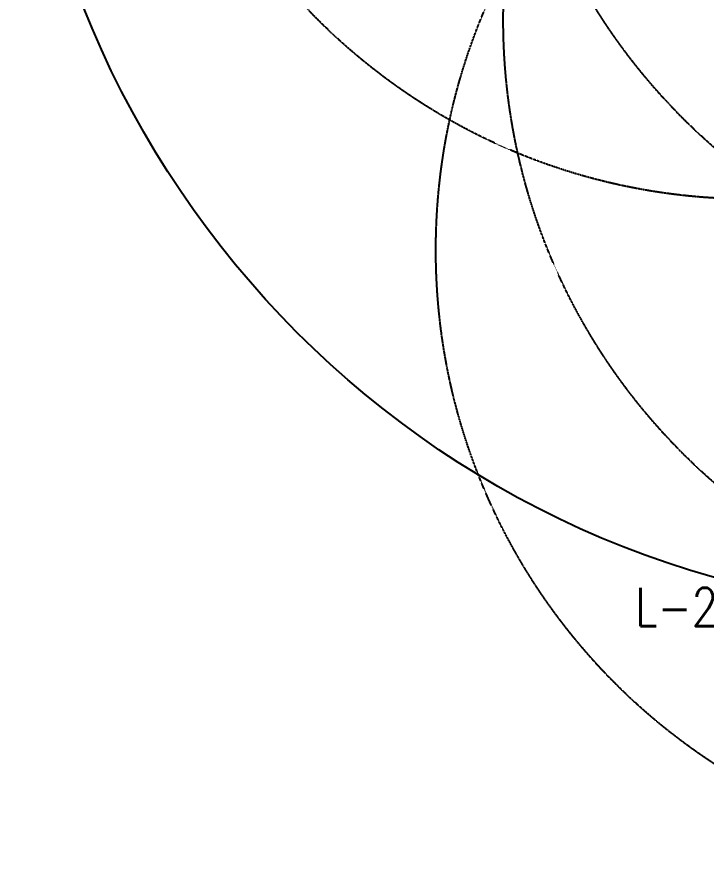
# Model space of a CAD drawing. Header units: millimetres. Extents: x 3825 to 176605, y 1457 to 56850.
# Drawn here: x 103944 to 111144, y 12552 to 21385 of the extents above; entities that cross this region are included whole.
import ezdxf
from ezdxf.enums import TextEntityAlignment as Align

# ---------------------------------------------------------------- set-up
doc = ezdxf.new("R2010")
doc.units = ezdxf.units.MM
doc.header["$LTSCALE"] = 0.2
doc.linetypes.add('HIDDEN2', pattern=[4.7625, 3.175, -1.5875])
doc.layers.get('Defpoints').update_dxf_attribs({"color": 5})
for name, color, linetype in [('1_シンボル', 2, 'Continuous'), ('1_範囲円', 7, 'HIDDEN2'), ('1_電源区画', 4, 'Continuous')]:
    doc.layers.add(name, color=color, linetype=linetype)
doc.layers.add('kakure', color=5, linetype='Continuous', plot=False)
doc.styles.get("Standard").update_dxf_attribs({"font": 'simplex.shx', "width": 0.8, "bigfont": 'extfont2.shx'})

# ---------------------------------------------------------------- blocks, each defined once
blk = doc.blocks.new('2_非常照明_埋込中天井（H2700R6400）')
at = {"layer": '1_シンボル', "linetype": 'ByBlock'}
h = blk.add_hatch(dxfattribs=at)
h.set_pattern_fill('LINE', color=256, style=0)
h.set_pattern_definition([(0, (-30500, -18700), (0, 3.175), [])])
edge = h.paths.add_edge_path()
edge.add_arc((0, 0), 150, 0, 360)
blk.add_circle((0, 0), 150, dxfattribs=at)
at = {"layer": '1_範囲円'}
blk.add_circle((0, 0), 6400, dxfattribs=at)
at = {"layer": 'kakure'}
blk.add_line((0, 0), (6400, 0), dxfattribs=at)
at = {"layer": 'kakure', "width": 0.7}
blk.add_text('H=2700,r=6400', height=300, dxfattribs=at).set_placement((450.7, 232.9), align=Align.MIDDLE_LEFT)

msp = doc.modelspace()

# ---------------------------------------------------------------- linework, layer by layer
at = {"layer": 'Defpoints'}
msp.add_circle((113944.1, 25159.2), 10000, dxfattribs=at)

# ---------------------------------------------------------------- block references
at = {"layer": '1_シンボル'}
for p in [(111612.6, 25882.9), (115425, 24853.8), (115425, 21353.8), (114720.8, 18951.5)]:
    msp.add_blockref('2_非常照明_埋込中天井（H2700R6400）', p, dxfattribs=at)

# ---------------------------------------------------------------- texts
at = {"layer": '1_電源区画', "width": 0.8}
msp.add_text('L-2-1', height=400, dxfattribs=at).set_placement((111151, 15224.9), align=Align.MIDDLE_CENTER)

doc.saveas('drawing.dxf')
